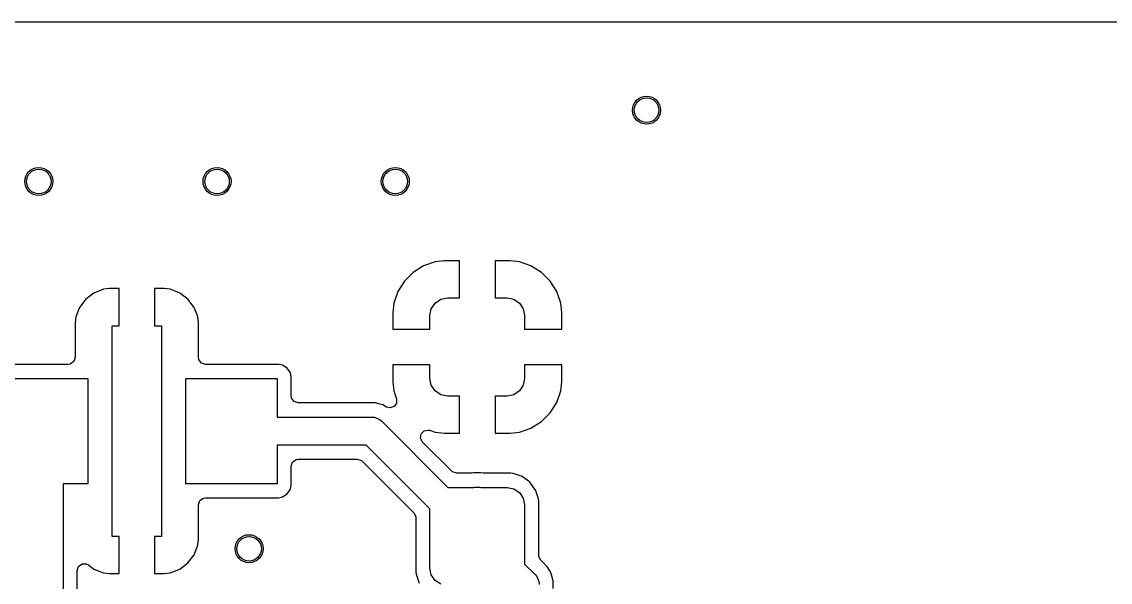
# Model space of a CAD drawing. Extents: x 3.9 to 7.48, y -4.89 to -2.91.
# Drawn here: x 5.079 to 5.69, y -3.222 to -2.908 of the extents above; entities that cross this region are included whole.
import ezdxf

# ---------------------------------------------------------------- set-up
doc = ezdxf.new("R2010")
doc.units = 0
doc.header["$MEASUREMENT"] = 0
doc.layers.add('BLACK', color=7, linetype='CONTINUOUS')

msp = doc.modelspace()

# ---------------------------------------------------------------- linework, layer by layer
at = {"layer": 'BLACK', "linetype": 'CONTINUOUS'}
for p, q in [((3.90299, -2.90793), (7.47436, -2.90793)), ((5.30453, -3.04481), (5.29867, -3.04849)), ((5.31107, -3.04252), (5.30453, -3.04481)), ((5.31622, -3.04194), (5.31107, -3.04252)), ((5.31107, -3.04252), (5.31107, -3.04252)), ((5.32467, -3.04194), (5.31622, -3.04194)), ((5.32467, -3.06281), (5.32467, -3.04194)), ((5.32467, -3.04194), (5.32467, -3.04194)), ((5.35313, -3.04194), (5.34467, -3.04194)), ((5.34467, -3.04194), (5.34467, -3.04194)), ((5.34467, -3.04194), (5.34467, -3.06281)), ((5.35828, -3.04252), (5.35313, -3.04194)), ((5.36482, -3.04481), (5.35828, -3.04252)), ((5.35828, -3.04252), (5.35828, -3.04252)), ((5.37067, -3.04849), (5.36482, -3.04481)), ((5.29378, -3.05338), (5.2901, -3.05924)), ((5.29867, -3.04849), (5.29378, -3.05338)), ((5.37128, -3.04909), (5.37067, -3.04849)), ((5.37067, -3.04849), (5.37067, -3.04849)), ((5.37557, -3.05338), (5.37128, -3.04909)), ((5.37925, -3.05924), (5.37557, -3.05338)), ((5.12491, -3.058), (5.11957, -3.0601)), ((5.12826, -3.0576), (5.12491, -3.058)), ((5.13367, -3.0576), (5.12826, -3.0576)), ((5.13367, -3.07846), (5.13367, -3.0576)), ((5.13367, -3.0576), (5.13367, -3.0576)), ((5.15909, -3.0576), (5.15367, -3.0576)), ((5.15367, -3.0576), (5.15367, -3.0576)), ((5.15367, -3.0576), (5.15367, -3.07846)), ((5.16244, -3.058), (5.15909, -3.0576)), ((5.16778, -3.0601), (5.16244, -3.058)), ((5.2901, -3.05924), (5.28781, -3.06577)), ((5.38154, -3.06577), (5.37925, -3.05924)), ((5.115, -3.06357), (5.11154, -3.06814)), ((5.11957, -3.0601), (5.115, -3.06357)), ((5.115, -3.06357), (5.115, -3.06357)), ((5.17235, -3.06357), (5.16778, -3.0601)), ((5.17581, -3.06814), (5.17235, -3.06357)), ((5.17235, -3.06357), (5.17235, -3.06357)), ((5.30885, -3.06888), (5.31098, -3.06569)), ((5.31098, -3.06569), (5.31418, -3.06356)), ((5.31418, -3.06356), (5.31794, -3.06281)), ((5.31794, -3.06281), (5.32467, -3.06281)), ((5.34467, -3.06281), (5.35141, -3.06281)), ((5.35141, -3.06281), (5.35517, -3.06356)), ((5.35517, -3.06356), (5.35837, -3.06569)), ((5.35837, -3.06569), (5.3605, -3.06888)), ((5.11154, -3.06814), (5.10943, -3.07347)), ((5.17691, -3.07093), (5.17581, -3.06814)), ((5.17743, -3.07225), (5.17691, -3.07093)), ((5.28781, -3.06577), (5.28723, -3.07093)), ((5.28723, -3.07093), (5.28723, -3.08037)), ((5.28781, -3.06577), (5.28781, -3.06577)), ((5.3081, -3.07265), (5.30885, -3.06888)), ((5.3605, -3.06888), (5.36125, -3.07265)), ((5.38212, -3.07093), (5.38154, -3.06577)), ((5.38154, -3.06577), (5.38154, -3.06577)), ((5.38212, -3.07952), (5.38212, -3.07093)), ((5.38212, -3.07093), (5.38212, -3.07093)), ((5.10943, -3.07347), (5.10903, -3.07683)), ((5.10903, -3.07683), (5.10903, -3.0962)), ((5.17792, -3.07347), (5.17743, -3.07225)), ((5.17832, -3.07683), (5.17792, -3.07347)), ((5.17832, -3.0962), (5.17832, -3.07683)), ((5.17832, -3.07683), (5.17832, -3.07683)), ((5.3081, -3.08037), (5.3081, -3.07265)), ((5.36125, -3.07265), (5.36125, -3.08037)), ((5.1299, -3.19657), (5.1299, -3.07846)), ((5.1299, -3.07846), (5.13367, -3.07846)), ((5.15367, -3.07846), (5.15745, -3.07846)), ((5.15745, -3.07846), (5.15745, -3.19657)), ((5.28723, -3.08037), (5.28723, -3.08037)), ((5.28723, -3.08037), (5.3081, -3.08037)), ((5.36125, -3.08037), (5.38212, -3.08037)), ((5.38212, -3.08037), (5.38212, -3.07952)), ((5.38212, -3.08037), (5.38212, -3.08037)), ((5.10903, -3.0962), (5.10828, -3.09849)), ((5.17851, -3.0974), (5.17832, -3.0962)), ((5.10513, -3.1001), (5.06416, -3.1001)), ((5.10634, -3.0999), (5.10513, -3.1001)), ((5.10828, -3.09849), (5.10634, -3.0999)), ((5.17993, -3.09935), (5.17851, -3.0974)), ((5.18222, -3.1001), (5.17993, -3.09935)), ((5.22319, -3.1001), (5.18222, -3.1001)), ((5.22549, -3.10055), (5.22319, -3.1001)), ((5.22319, -3.1001), (5.22319, -3.1001)), ((5.22549, -3.10055), (5.22549, -3.10055)), ((5.22549, -3.10055), (5.22549, -3.10055)), ((5.22549, -3.10055), (5.22549, -3.10055)), ((5.22811, -3.1023), (5.22549, -3.10055)), ((5.22985, -3.10491), (5.22811, -3.1023)), ((5.22811, -3.1023), (5.22811, -3.1023)), ((5.3081, -3.10037), (5.28723, -3.10037)), ((5.28723, -3.10037), (5.28723, -3.10037)), ((5.28723, -3.10037), (5.28723, -3.10981)), ((5.3081, -3.10808), (5.3081, -3.10037)), ((5.38212, -3.10037), (5.36125, -3.10037)), ((5.36125, -3.10037), (5.36125, -3.10808)), ((5.38212, -3.10981), (5.38212, -3.10037)), ((5.38212, -3.10037), (5.38212, -3.10037)), ((5.06493, -3.10799), (5.11612, -3.10799)), ((5.11612, -3.10799), (5.11612, -3.16704)), ((5.17123, -3.16704), (5.17123, -3.10799)), ((5.17123, -3.10799), (5.22241, -3.10799)), ((5.22241, -3.10799), (5.22241, -3.12964)), ((5.23006, -3.10594), (5.22985, -3.10491)), ((5.23031, -3.10721), (5.23006, -3.10594)), ((5.23031, -3.11785), (5.23031, -3.10721)), ((5.23031, -3.10721), (5.23031, -3.10721)), ((5.30885, -3.11185), (5.3081, -3.10808)), ((5.36125, -3.10808), (5.3605, -3.11185)), ((5.28723, -3.10981), (5.28781, -3.11496)), ((5.31098, -3.11504), (5.30885, -3.11185)), ((5.3605, -3.11185), (5.35837, -3.11504)), ((5.38154, -3.11496), (5.38212, -3.10981)), ((5.38212, -3.10981), (5.38212, -3.10981)), ((5.2305, -3.11906), (5.23031, -3.11785)), ((5.23192, -3.121), (5.2305, -3.11906)), ((5.28781, -3.11496), (5.28781, -3.11496)), ((5.28781, -3.11496), (5.28936, -3.11939)), ((5.28936, -3.11939), (5.28942, -3.1218)), ((5.31418, -3.11718), (5.31098, -3.11504)), ((5.31794, -3.11793), (5.31418, -3.11718)), ((5.32467, -3.11793), (5.31794, -3.11793)), ((5.32467, -3.13879), (5.32467, -3.11793)), ((5.35141, -3.11793), (5.34467, -3.11793)), ((5.34467, -3.11793), (5.34467, -3.13879)), ((5.35517, -3.11718), (5.35141, -3.11793)), ((5.35837, -3.11504), (5.35517, -3.11718)), ((5.37925, -3.12149), (5.38154, -3.11496)), ((5.38154, -3.11496), (5.38154, -3.11496)), ((5.23421, -3.12175), (5.23192, -3.121)), ((5.2776, -3.12175), (5.23421, -3.12175)), ((5.28006, -3.12241), (5.2776, -3.12175)), ((5.2776, -3.12175), (5.2776, -3.12175)), ((5.28161, -3.12282), (5.28006, -3.12241)), ((5.28374, -3.12405), (5.28161, -3.12282)), ((5.28161, -3.12282), (5.28161, -3.12282)), ((5.28577, -3.12457), (5.28374, -3.12405)), ((5.28805, -3.12378), (5.28577, -3.12457)), ((5.28942, -3.1218), (5.28805, -3.12378)), ((5.37557, -3.12735), (5.37925, -3.12149)), ((5.22241, -3.12964), (5.27553, -3.12964)), ((5.27553, -3.12964), (5.27706, -3.12979)), ((5.27706, -3.12979), (5.2799, -3.13097)), ((5.2799, -3.13097), (5.28109, -3.13195)), ((5.28109, -3.13195), (5.31825, -3.16911)), ((5.36482, -3.13593), (5.37067, -3.13224)), ((5.37067, -3.13224), (5.37557, -3.12735)), ((5.30312, -3.13901), (5.30483, -3.1373)), ((5.30483, -3.1373), (5.30721, -3.13693)), ((5.30721, -3.13693), (5.30788, -3.1371)), ((5.30788, -3.1371), (5.31107, -3.13821)), ((5.31107, -3.13821), (5.31107, -3.13821)), ((5.31107, -3.13821), (5.31622, -3.13879)), ((5.31622, -3.13879), (5.31622, -3.13879)), ((5.31622, -3.13879), (5.32467, -3.13879)), ((5.32467, -3.13879), (5.32467, -3.13879)), ((5.34467, -3.13879), (5.34467, -3.13879)), ((5.34467, -3.13879), (5.35313, -3.13879)), ((5.35313, -3.13879), (5.35828, -3.13821)), ((5.35313, -3.13879), (5.35313, -3.13879)), ((5.35828, -3.13821), (5.36482, -3.13593)), ((5.35828, -3.13821), (5.35828, -3.13821)), ((5.30275, -3.14139), (5.30312, -3.13901)), ((5.30384, -3.14353), (5.30275, -3.14139)), ((5.32038, -3.16007), (5.30384, -3.14353)), ((5.27226, -3.14539), (5.22241, -3.14539)), ((5.22241, -3.14539), (5.22241, -3.16704)), ((5.3081, -3.18123), (5.27226, -3.14539)), ((5.23031, -3.15718), (5.23105, -3.15489)), ((5.23031, -3.16782), (5.23031, -3.15718)), ((5.23105, -3.15489), (5.233, -3.15348)), ((5.233, -3.15348), (5.23421, -3.15328)), ((5.23421, -3.15328), (5.26738, -3.15328)), ((5.26738, -3.15328), (5.26967, -3.15403)), ((5.26967, -3.15403), (5.27014, -3.15443)), ((5.27014, -3.15443), (5.29906, -3.18336)), ((5.32084, -3.16047), (5.32038, -3.16007)), ((5.32314, -3.16121), (5.32084, -3.16047)), ((5.33142, -3.16121), (5.32314, -3.16121)), ((5.3326, -3.1609), (5.33142, -3.16121)), ((5.33675, -3.1609), (5.3326, -3.1609)), ((5.33793, -3.16121), (5.33675, -3.1609)), ((5.35354, -3.16121), (5.33793, -3.16121)), ((5.35474, -3.16133), (5.35354, -3.16121)), ((5.35354, -3.16121), (5.35354, -3.16121)), ((5.35979, -3.16309), (5.35474, -3.16133)), ((5.35474, -3.16133), (5.35474, -3.16133)), ((5.36409, -3.16627), (5.35979, -3.16309)), ((5.11612, -3.16704), (5.10234, -3.16704)), ((5.10234, -3.16704), (5.10234, -3.38371)), ((5.22241, -3.16704), (5.17123, -3.16704)), ((5.22985, -3.17012), (5.23031, -3.16782)), ((5.31825, -3.16911), (5.33274, -3.16911)), ((5.33274, -3.16911), (5.33314, -3.16894)), ((5.33314, -3.16894), (5.33621, -3.16894)), ((5.33621, -3.16894), (5.33661, -3.16911)), ((5.33661, -3.16911), (5.35141, -3.16911)), ((5.35141, -3.16911), (5.35517, -3.16986)), ((5.36715, -3.17041), (5.36409, -3.16627)), ((5.36409, -3.16627), (5.36409, -3.16627)), ((5.36409, -3.16627), (5.36409, -3.16627)), ((5.36409, -3.16627), (5.36409, -3.16627)), ((5.36409, -3.16627), (5.36409, -3.16627)), ((5.17906, -3.17654), (5.18101, -3.17513)), ((5.18101, -3.17513), (5.18222, -3.17494)), ((5.18222, -3.17494), (5.22319, -3.17494)), ((5.22319, -3.17494), (5.22549, -3.17448)), ((5.22319, -3.17494), (5.22319, -3.17494)), ((5.22549, -3.17448), (5.22811, -3.17274)), ((5.22811, -3.17274), (5.22985, -3.17012)), ((5.35517, -3.16986), (5.35837, -3.17199)), ((5.35837, -3.17199), (5.3605, -3.17518)), ((5.3605, -3.17518), (5.36125, -3.17895)), ((5.36727, -3.17057), (5.36715, -3.17041)), ((5.36903, -3.17562), (5.36727, -3.17057)), ((5.36914, -3.17681), (5.36903, -3.17562)), ((5.36903, -3.17562), (5.36903, -3.17562)), ((5.17832, -3.17884), (5.17906, -3.17654)), ((5.17832, -3.19821), (5.17832, -3.17884)), ((5.3081, -3.21438), (5.3081, -3.18123)), ((5.36125, -3.17895), (5.36125, -3.21211)), ((5.36914, -3.20722), (5.36914, -3.17681)), ((5.36914, -3.17681), (5.36914, -3.17681)), ((5.29906, -3.18336), (5.30016, -3.1855)), ((5.30016, -3.1855), (5.30021, -3.18611)), ((5.30021, -3.18611), (5.30021, -3.21652)), ((5.13367, -3.19657), (5.1299, -3.19657)), ((5.13367, -3.21744), (5.13367, -3.19657)), ((5.15745, -3.19657), (5.15367, -3.19657)), ((5.15367, -3.19657), (5.15367, -3.21744)), ((5.17792, -3.20156), (5.17832, -3.19821)), ((5.17832, -3.19821), (5.17832, -3.19821)), ((5.17581, -3.20689), (5.17792, -3.20156)), ((5.11097, -3.2134), (5.11292, -3.21199)), ((5.11292, -3.21199), (5.11533, -3.21199)), ((5.11533, -3.21199), (5.11648, -3.21259)), ((5.16778, -3.21493), (5.17235, -3.21147)), ((5.17235, -3.21147), (5.17581, -3.20689)), ((5.17235, -3.21147), (5.17235, -3.21147)), ((5.36125, -3.21211), (5.36709, -3.21795)), ((5.36919, -3.20783), (5.36914, -3.20722)), ((5.37028, -3.20998), (5.36919, -3.20783)), ((5.37107, -3.21076), (5.37028, -3.20998)), ((5.37121, -3.2109), (5.37107, -3.21076)), ((5.37107, -3.21076), (5.37107, -3.21076)), ((5.37414, -3.21384), (5.37121, -3.2109)), ((5.37121, -3.2109), (5.37121, -3.2109)), ((5.11023, -3.21569), (5.11097, -3.2134)), ((5.11023, -3.22904), (5.11023, -3.21569)), ((5.11648, -3.21259), (5.11957, -3.21493)), ((5.11957, -3.21493), (5.12491, -3.21704)), ((5.12491, -3.21704), (5.12826, -3.21744)), ((5.12826, -3.21744), (5.12826, -3.21744)), ((5.12826, -3.21744), (5.13367, -3.21744)), ((5.13367, -3.21744), (5.13367, -3.21744)), ((5.15367, -3.21744), (5.15367, -3.21744)), ((5.15367, -3.21744), (5.15909, -3.21744)), ((5.15909, -3.21744), (5.16244, -3.21704)), ((5.15909, -3.21744), (5.15909, -3.21744)), ((5.16244, -3.21704), (5.16778, -3.21493)), ((5.30021, -3.21652), (5.30032, -3.21772)), ((5.30032, -3.21772), (5.30032, -3.21772)), ((5.30032, -3.21772), (5.30208, -3.22276)), ((5.30885, -3.21815), (5.3081, -3.21438)), ((5.31098, -3.22134), (5.30885, -3.21815)), ((5.36709, -3.21795), (5.36807, -3.21914)), ((5.37446, -3.21439), (5.37414, -3.21384)), ((5.37535, -3.21593), (5.37446, -3.21439)), ((5.37569, -3.21652), (5.37535, -3.21593)), ((5.37596, -3.21698), (5.37569, -3.21652)), ((5.37622, -3.21743), (5.37596, -3.21698)), ((5.37729, -3.22144), (5.37622, -3.21743)), ((5.37622, -3.21743), (5.37622, -3.21743)), ((5.31418, -3.22348), (5.31098, -3.22134)), ((5.36807, -3.21914), (5.36925, -3.22198)), ((5.36925, -3.22198), (5.3694, -3.22352)), ((5.37729, -3.22591), (5.37729, -3.22144)), ((5.37729, -3.22144), (5.37729, -3.22144))]:
    msp.add_line(p, q, dxfattribs=at)
at = {"layer": 'BLACK'}
for centre in [(5.42967, -2.95752), (5.08867, -2.99752), (5.18867, -2.99752), (5.28867, -2.99752), (5.20667, -3.20352)]:
    msp.add_circle(centre, 0.00787, dxfattribs=at)
at = {"layer": 'WHITE'}
for centre in [(5.42967, -2.95752), (5.08867, -2.99752), (5.18867, -2.99752), (5.28867, -2.99752), (5.20667, -3.20352)]:
    msp.add_circle(centre, 0.00689, dxfattribs=at)

doc.saveas('drawing.dxf')
